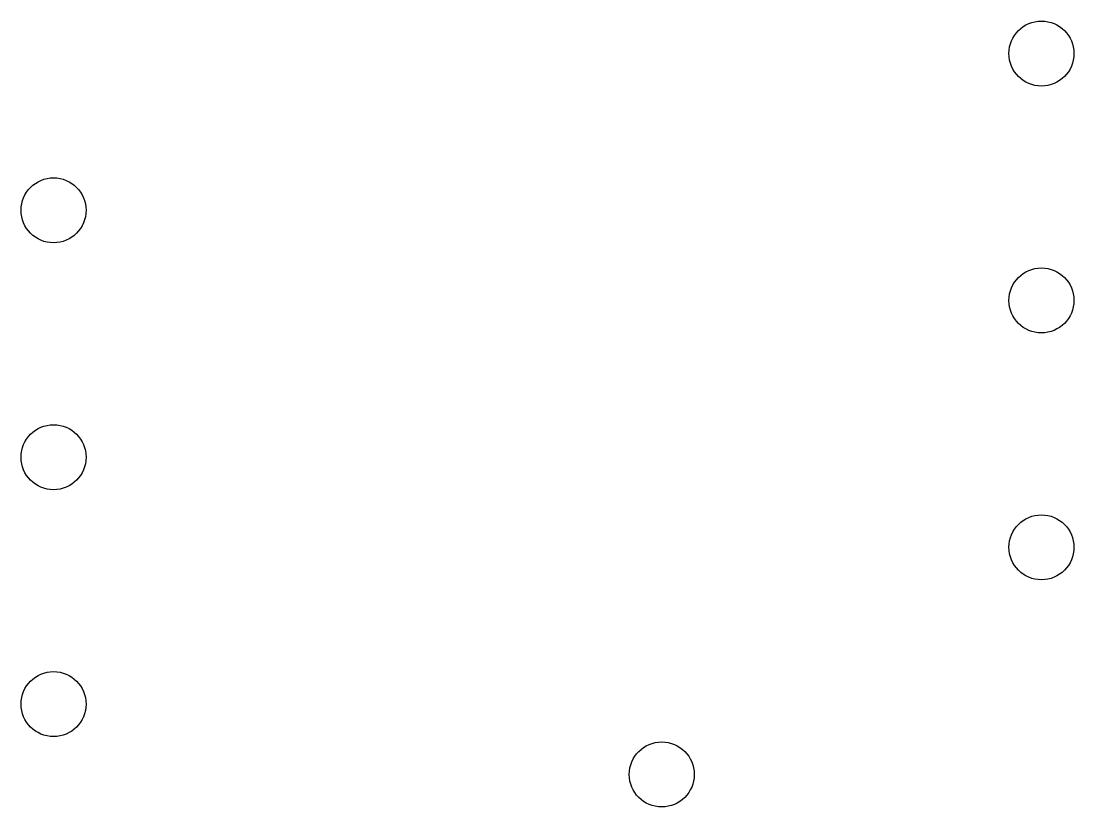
# Model space of a CAD drawing. Header units: millimetres. Extents: x 107 to 188, y -147.5 to -87.
import ezdxf

# ---------------------------------------------------------------- set-up
doc = ezdxf.new("R2010")
doc.units = ezdxf.units.MM

msp = doc.modelspace()

# ---------------------------------------------------------------- linework, layer by layer
for centre in [(185.5, -89.485), (109.5, -101.55), (185.5, -108.485), (109.5, -120.55), (185.5, -127.485), (109.5, -139.55), (156.2875, -144.965)]:
    msp.add_circle(centre, 2.5)

doc.saveas('drawing.dxf')
